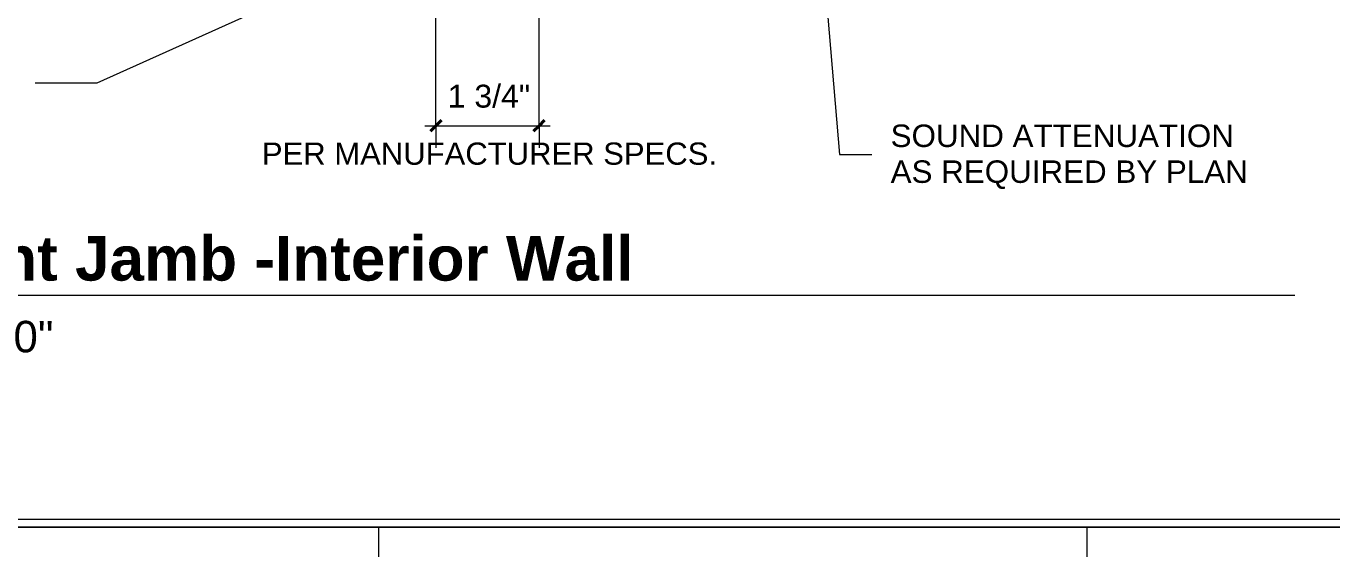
# Model space of a CAD drawing. Header units: inches. Extents: x -6061 to 13621, y -296 to 7483.
# Drawn here: x 841.5 to 1107.1, y 2480 to 2587.8 of the extents above; entities that cross this region are included whole.
import ezdxf

# ---------------------------------------------------------------- set-up
doc = ezdxf.new("R2010")
doc.units = ezdxf.units.IN
doc.header["$MEASUREMENT"] = 0
doc.layers.get('0').update_dxf_attribs({"linetype": 'CONTINUOUS'})
doc.styles.add('Arial$001H0', font='arial.ttf')
doc.styles.add('Arial$101H0', font='arialbd.ttf')

msp = doc.modelspace()

# ---------------------------------------------------------------- linework, layer by layer
at = {"color": 7, "linetype": 'Continuous', "lineweight": 9, "true_color": 0x000007}
for p, q in [((1000.364020943055, 2640.079351260648), (1006.931441757535, 2561.750844473318)), ((939.495242662512, 2613.889758500467), (855.880763024503, 2576.247224563815)), ((924.8386815765391, 2567.597450808159), (924.8386815765391, 2616.372563930331)), ((945.822391983779, 2567.597450808159), (945.822391983779, 2607.402428183725)), ((855.880763024503, 2576.247224563815), (843.3065548797067, 2576.247224563815)), ((922.5961476398877, 2567.597450808159), (948.0649259204306, 2567.597450808159)), ((924.8386815765391, 2567.597450808159), (924.8386815765391, 2563.112382934856)), ((945.822391983779, 2567.597450808159), (945.822391983779, 2563.112382934856)), ((1006.931441757535, 2561.750844473318), (1013.498862572014, 2561.750844473318)), ((746.3169621195257, 2533.15853678101), (1099.596147639888, 2533.15853678101)), ((1200.109722300521, 2487.58704356834), (-237.7549835818323, 2487.58704356834)), ((-239.3567935365835, 2485.985233613589), (1201.311079766585, 2485.985233613589))]:
    msp.add_line(p, q, dxfattribs=at)
at = {"color": 7, "linetype": 'Continuous', "lineweight": 40, "true_color": 0x000007}
for p, q in [((924.8386815765391, 2567.597450808159), (925.959948544865, 2568.718717776485)), ((945.822391983779, 2567.597450808159), (946.9436589521049, 2568.718717776485)), ((924.8386815765391, 2567.597450808159), (923.7174146082136, 2566.476183839834)), ((945.822391983779, 2567.597450808159), (944.7011250154533, 2566.476183839834))]:
    msp.add_line(p, q, dxfattribs=at)
at = {"color": 8, "linetype": 'Continuous', "lineweight": 9, "true_color": 0x7f7f7f}
for p, q in [((1201.311079766585, 2485.985233613589), (-245.3635808669002, 2485.985233613589)), ((913.2255594045935, 2479.978446283272), (913.2255594045935, 2485.985233613589)), ((1057.308364834458, 2479.978446283272), (1057.308364834458, 2485.985233613589))]:
    msp.add_line(p, q, dxfattribs=at)

# ---------------------------------------------------------------- texts
at = {"color": 7, "true_color": 0x000007}
for s, height, style, p in [('1 3/4"', 4.656362968759192, 'Arial$001H0', (927.2409384002854, 2571.281568721212)), ('SOUND ATTENUATION ', 4.567569452130737, 'Arial$001H0', (1017.342713983924, 2563.272522002666)), ('PER MANUFACTURER SPECS.', 4.518974366454501, 'Arial$001H0', (889.4382281120816, 2559.668455052933)), ('AS REQUIRED BY PLAN', 4.566127244570707, 'Arial$001H0', (1017.342713983924, 2555.984290710874)), ('Storefront Jamb -Interior Wall', 9.035630821739101, 'Arial$101H0', (786.9224082676751, 2536.121857092947)), ('0"', 6.400614510025068, 'Arial$001H0', (838.9011628713954, 2521.54539083953))]:
    msp.add_text(s, height=height, dxfattribs=dict(at, style=style)).set_placement(p)

doc.saveas('drawing.dxf')
